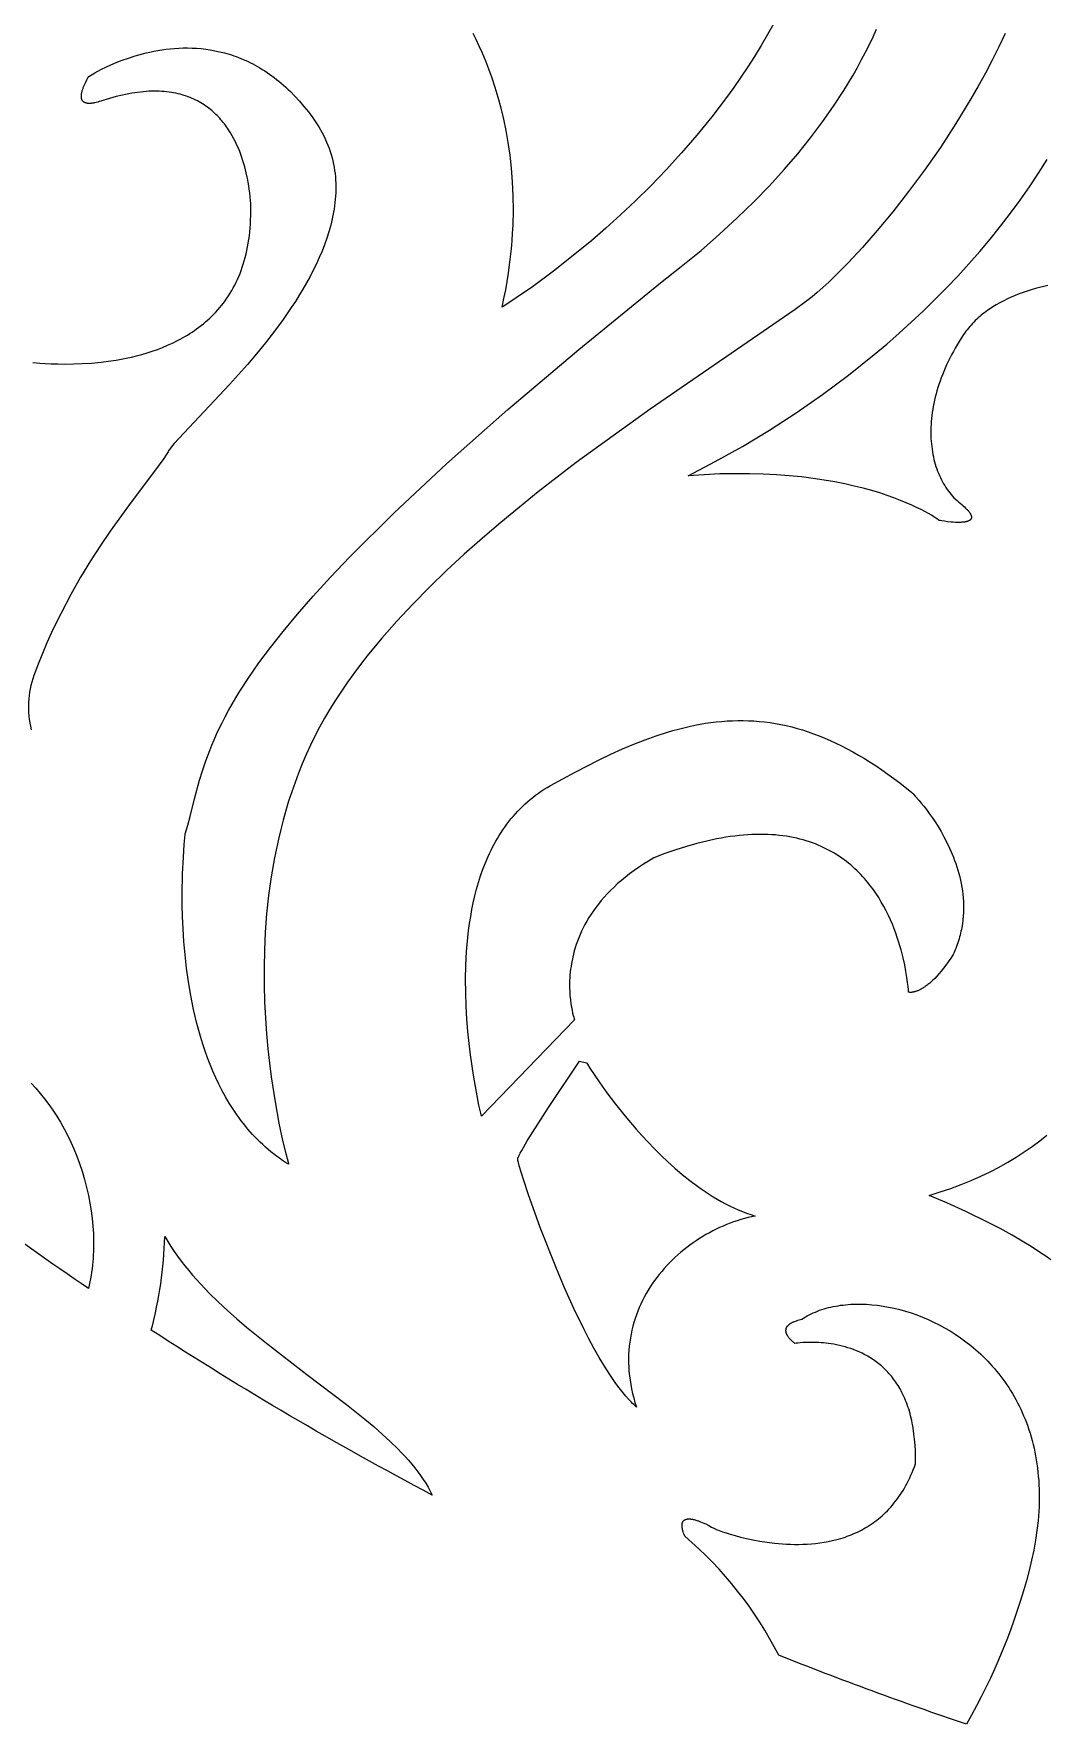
# Model space of a CAD drawing. Extents: x -3008 to 184, y 2842 to 4842.
# Drawn here: x -2462.8 to -2251.9, y 3125.2 to 3477.4 of the extents above; entities that cross this region are included whole.
import ezdxf

# ---------------------------------------------------------------- set-up
doc = ezdxf.new("R2010")
doc.units = 0
doc.layers.add('LAYER_1', color=7, linetype='CONTINUOUS')

msp = doc.modelspace()

# ---------------------------------------------------------------- linework, layer by layer
at = {"layer": 'LAYER_1'}
for points in [[(-2260.46, 3477.43), (-2261.78, 3474.65), (-2263.16, 3471.89), (-2264.6, 3469.17), (-2266.07, 3466.49), (-2267.6, 3463.84), (-2270.74, 3458.68), (-2273.98, 3453.72), (-2277.28, 3448.98), (-2280.6, 3444.49), (-2283.89, 3440.29), (-2287.11, 3436.4), (-2290.22, 3432.85), (-2293.18, 3429.67), (-2295.94, 3426.88), (-2297.23, 3425.64), (-2298.46, 3424.51), (-2299.62, 3423.49), (-2300.7, 3422.59), (-2302.33, 3421.32), (-2304.23, 3419.92), (-2334.46, 3399.19), (-2349.87, 3388.02), (-2357.75, 3381.94), (-2365.55, 3375.57), (-2369.38, 3372.29), (-2373.15, 3368.94), (-2376.83, 3365.54), (-2380.41, 3362.08), (-2383.86, 3358.57), (-2387.18, 3355.02), (-2390.35, 3351.42), (-2393.35, 3347.78), (-2394.77, 3345.95), (-2396.15, 3344.11), (-2397.48, 3342.26), (-2398.76, 3340.41), (-2399.98, 3338.55), (-2401.14, 3336.68), (-2402.24, 3334.8), (-2403.28, 3332.92), (-2404.26, 3331.03), (-2405.19, 3329.13), (-2406.07, 3327.21), (-2406.9, 3325.28), (-2407.68, 3323.34), (-2408.41, 3321.39), (-2409.1, 3319.43), (-2409.74, 3317.47), (-2410.33, 3315.51), (-2410.89, 3313.54), (-2411.4, 3311.57), (-2411.87, 3309.6), (-2412.3, 3307.63), (-2412.69, 3305.66), (-2413.37, 3301.74), (-2413.91, 3297.84), (-2414.32, 3293.99), (-2414.6, 3290.18), (-2414.78, 3286.44), (-2414.86, 3282.77), (-2414.84, 3279.18), (-2414.75, 3275.69), (-2414.58, 3272.3), (-2414.35, 3269.04), (-2414.06, 3265.9), (-2413.73, 3262.9), (-2413.37, 3260.05), (-2412.57, 3254.85), (-2411.76, 3250.4), (-2410.99, 3246.78), (-2410.34, 3244.08), (-2409.78, 3241.96), (-2409.74, 3241.82), (-2410.39, 3242.23), (-2411.02, 3242.65), (-2411.65, 3243.08), (-2412.26, 3243.53), (-2412.86, 3243.99), (-2413.45, 3244.45), (-2414.03, 3244.93), (-2414.59, 3245.43), (-2415.14, 3245.93), (-2415.68, 3246.44), (-2416.21, 3246.96), (-2416.73, 3247.49), (-2417.24, 3248.04), (-2417.74, 3248.59), (-2418.22, 3249.15), (-2418.69, 3249.72), (-2419.16, 3250.3), (-2419.61, 3250.88), (-2420.05, 3251.48), (-2420.49, 3252.08), (-2421.32, 3253.31), (-2422.11, 3254.56), (-2422.87, 3255.85), (-2423.58, 3257.16), (-2424.26, 3258.49), (-2424.9, 3259.84), (-2425.51, 3261.21), (-2426.08, 3262.6), (-2426.62, 3264), (-2427.13, 3265.42), (-2427.6, 3266.84), (-2428.04, 3268.28), (-2428.46, 3269.72), (-2428.84, 3271.17), (-2429.2, 3272.62), (-2429.53, 3274.08), (-2430.11, 3276.98), (-2430.59, 3279.86), (-2430.99, 3282.71), (-2431.3, 3285.5), (-2431.54, 3288.23), (-2431.71, 3290.88), (-2431.83, 3293.43), (-2431.89, 3295.87), (-2431.9, 3298.18), (-2431.83, 3302.34), (-2431.67, 3305.8), (-2431.48, 3308.43), (-2431.28, 3310.53), (-2431.26, 3310.68), (-2430.74, 3312.5), (-2430.27, 3314.31), (-2429.33, 3318), (-2428.29, 3321.83), (-2427.68, 3323.83), (-2426.99, 3325.89), (-2426.19, 3328.04), (-2425.74, 3329.15), (-2425.26, 3330.28), (-2424.74, 3331.44), (-2424.19, 3332.62), (-2423.59, 3333.84), (-2422.95, 3335.08), (-2422.26, 3336.36), (-2421.52, 3337.67), (-2420.73, 3339.01), (-2419.89, 3340.39), (-2418.03, 3343.25), (-2415.92, 3346.28), (-2413.55, 3349.48), (-2410.89, 3352.86), (-2407.92, 3356.43), (-2404.63, 3360.2), (-2400.99, 3364.19), (-2396.98, 3368.41), (-2387.78, 3377.57), (-2376.87, 3387.76), (-2364.09, 3399.08), (-2349.27, 3411.62), (-2332.26, 3425.46), (-2327.94, 3428.86), (-2323.84, 3432.25), (-2319.96, 3435.63), (-2316.29, 3439), (-2312.84, 3442.37), (-2309.59, 3445.73), (-2306.54, 3449.07), (-2303.69, 3452.4), (-2301.02, 3455.71), (-2298.54, 3459.01), (-2296.24, 3462.28), (-2294.12, 3465.54), (-2292.17, 3468.78), (-2291.25, 3470.38), (-2290.38, 3471.99), (-2289.54, 3473.58), (-2288.75, 3475.17), (-2287.99, 3476.76), (-2287.27, 3478.33)], [(-2308.7, 3479.52), (-2309.98, 3477.2), (-2311.31, 3474.92), (-2312.68, 3472.68), (-2314.09, 3470.48), (-2315.53, 3468.32), (-2317, 3466.2), (-2318.5, 3464.12), (-2321.56, 3460.09), (-2324.7, 3456.23), (-2327.89, 3452.55), (-2331.1, 3449.04), (-2334.3, 3445.72), (-2337.48, 3442.59), (-2340.61, 3439.65), (-2343.66, 3436.9), (-2346.61, 3434.34), (-2349.43, 3431.99), (-2354.6, 3427.92), (-2358.97, 3424.69), (-2362.33, 3422.35), (-2364.5, 3420.92), (-2365.26, 3420.44), (-2364.88, 3422.24), (-2364.53, 3424.03), (-2364.22, 3425.79), (-2363.95, 3427.52), (-2363.71, 3429.24), (-2363.5, 3430.93), (-2363.33, 3432.6), (-2363.19, 3434.24), (-2363.08, 3435.86), (-2363, 3437.46), (-2362.93, 3440.58), (-2362.96, 3443.61), (-2363.09, 3446.53), (-2363.31, 3449.36), (-2363.61, 3452.08), (-2363.99, 3454.7), (-2364.43, 3457.21), (-2364.93, 3459.62), (-2365.48, 3461.91), (-2366.07, 3464.1), (-2366.7, 3466.17), (-2367.35, 3468.13), (-2368.01, 3469.98), (-2368.69, 3471.71), (-2369.37, 3473.32), (-2370.04, 3474.81), (-2370.69, 3476.18), (-2371.32, 3477.42)], [(-2251.56, 3424.95), (-2252.43, 3424.75), (-2253.3, 3424.53), (-2254.17, 3424.29), (-2255.03, 3424.04), (-2255.89, 3423.77), (-2256.73, 3423.48), (-2257.57, 3423.17), (-2258.4, 3422.85), (-2259.21, 3422.51), (-2260.01, 3422.14), (-2260.79, 3421.76), (-2261.56, 3421.35), (-2262.32, 3420.93), (-2263.05, 3420.48), (-2263.77, 3420.01), (-2264.12, 3419.77), (-2264.46, 3419.52), (-2264.8, 3419.26), (-2265.14, 3419), (-2265.46, 3418.74), (-2265.79, 3418.46), (-2266.1, 3418.19), (-2266.41, 3417.9), (-2266.71, 3417.61), (-2267.01, 3417.31), (-2267.3, 3417.01), (-2267.59, 3416.7), (-2267.86, 3416.38), (-2268.13, 3416.06), (-2268.39, 3415.73), (-2268.65, 3415.39), (-2268.89, 3415.05), (-2269.13, 3414.7), (-2270.04, 3413.29), (-2270.88, 3411.89), (-2271.27, 3411.19), (-2271.64, 3410.49), (-2272, 3409.79), (-2272.34, 3409.1), (-2272.67, 3408.41), (-2272.98, 3407.72), (-2273.27, 3407.04), (-2273.54, 3406.35), (-2273.8, 3405.68), (-2274.05, 3405), (-2274.28, 3404.33), (-2274.49, 3403.66), (-2274.69, 3403), (-2274.87, 3402.34), (-2275.04, 3401.68), (-2275.2, 3401.03), (-2275.33, 3400.38), (-2275.46, 3399.74), (-2275.57, 3399.1), (-2275.67, 3398.47), (-2275.75, 3397.85), (-2275.82, 3397.22), (-2275.87, 3396.61), (-2275.91, 3396), (-2275.94, 3395.4), (-2275.96, 3394.8), (-2275.96, 3394.21), (-2275.95, 3393.63), (-2275.93, 3393.05), (-2275.89, 3392.48), (-2275.84, 3391.92), (-2275.78, 3391.36), (-2275.71, 3390.82), (-2275.63, 3390.28), (-2275.53, 3389.75), (-2275.42, 3389.22), (-2275.31, 3388.71), (-2275.18, 3388.2), (-2275.04, 3387.7), (-2274.89, 3387.21), (-2274.72, 3386.73), (-2274.55, 3386.26), (-2274.37, 3385.8), (-2274.18, 3385.34), (-2273.98, 3384.9), (-2273.76, 3384.47), (-2273.54, 3384.05), (-2273.31, 3383.63), (-2273.07, 3383.23), (-2272.82, 3382.84), (-2272.56, 3382.46), (-2272.29, 3382.09), (-2272.02, 3381.73), (-2271.73, 3381.38), (-2271.44, 3381.05), (-2271.14, 3380.72), (-2270.83, 3380.41), (-2270.51, 3380.11), (-2270.18, 3379.83), (-2269.85, 3379.55), (-2269.53, 3379.29), (-2269.23, 3379.03), (-2268.96, 3378.79), (-2268.72, 3378.56), (-2268.5, 3378.34), (-2268.4, 3378.24), (-2268.3, 3378.14), (-2268.21, 3378.03), (-2268.13, 3377.94), (-2268.05, 3377.84), (-2267.98, 3377.75), (-2267.91, 3377.66), (-2267.85, 3377.57), (-2267.79, 3377.48), (-2267.74, 3377.4), (-2267.72, 3377.36), (-2267.69, 3377.32), (-2267.67, 3377.28), (-2267.65, 3377.24), (-2267.63, 3377.2), (-2267.62, 3377.16), (-2267.6, 3377.12), (-2267.58, 3377.09), (-2267.57, 3377.05), (-2267.56, 3377.02), (-2267.55, 3376.98), (-2267.54, 3376.95), (-2267.53, 3376.91), (-2267.52, 3376.88), (-2267.51, 3376.84), (-2267.51, 3376.81), (-2267.5, 3376.78), (-2267.5, 3376.75), (-2267.49, 3376.72), (-2267.49, 3376.69), (-2267.49, 3376.66), (-2267.49, 3376.63), (-2267.49, 3376.6), (-2267.5, 3376.57), (-2267.5, 3376.54), (-2267.51, 3376.51), (-2267.51, 3376.49), (-2267.52, 3376.46), (-2267.53, 3376.43), (-2267.53, 3376.41), (-2267.54, 3376.38), (-2267.55, 3376.36), (-2267.57, 3376.33), (-2267.58, 3376.31), (-2267.59, 3376.29), (-2267.61, 3376.26), (-2267.62, 3376.24), (-2267.64, 3376.22), (-2267.65, 3376.2), (-2267.67, 3376.17), (-2267.69, 3376.15), (-2267.71, 3376.13), (-2267.73, 3376.11), (-2267.75, 3376.09), (-2267.77, 3376.08), (-2267.79, 3376.06), (-2267.82, 3376.04), (-2267.84, 3376.02), (-2267.87, 3376), (-2267.89, 3375.99), (-2267.92, 3375.97), (-2267.95, 3375.95), (-2267.97, 3375.94), (-2268, 3375.92), (-2268.03, 3375.91), (-2268.06, 3375.89), (-2268.09, 3375.88), (-2268.12, 3375.86), (-2268.19, 3375.84), (-2268.25, 3375.81), (-2268.32, 3375.79), (-2268.39, 3375.77), (-2268.47, 3375.75), (-2268.54, 3375.73), (-2268.62, 3375.71), (-2268.7, 3375.69), (-2268.79, 3375.67), (-2268.95, 3375.65), (-2269.13, 3375.62), (-2269.31, 3375.6), (-2269.5, 3375.59), (-2269.69, 3375.58), (-2269.89, 3375.57), (-2270.09, 3375.57), (-2270.49, 3375.57), (-2270.9, 3375.58), (-2271.31, 3375.61), (-2271.71, 3375.64), (-2272.47, 3375.72), (-2273.14, 3375.8), (-2273.68, 3375.88), (-2274.03, 3375.94), (-2274.12, 3375.96), (-2274.15, 3375.96), (-2274.15, 3375.96), (-2274.15, 3375.96), (-2274.16, 3375.96), (-2274.2, 3376), (-2274.34, 3376.1), (-2274.58, 3376.26), (-2274.9, 3376.48), (-2275.33, 3376.75), (-2275.85, 3377.07), (-2276.47, 3377.43), (-2277.19, 3377.82), (-2278.01, 3378.25), (-2278.93, 3378.7), (-2279.95, 3379.18), (-2281.08, 3379.67), (-2282.31, 3380.17), (-2283.64, 3380.68), (-2285.08, 3381.19), (-2286.62, 3381.7), (-2288.27, 3382.2), (-2290.03, 3382.69), (-2291.9, 3383.15), (-2293.88, 3383.6), (-2295.96, 3384.01), (-2298.17, 3384.4), (-2300.48, 3384.74), (-2302.91, 3385.04), (-2305.45, 3385.29), (-2308.1, 3385.49), (-2310.88, 3385.63), (-2313.77, 3385.71), (-2316.78, 3385.72), (-2319.91, 3385.66), (-2323.15, 3385.51), (-2326.52, 3385.29), (-2320.87, 3388.23), (-2315.22, 3391.4), (-2309.59, 3394.8), (-2304.02, 3398.41), (-2298.5, 3402.24), (-2293.08, 3406.28), (-2287.77, 3410.53), (-2285.16, 3412.72), (-2282.58, 3414.97), (-2280.05, 3417.26), (-2277.55, 3419.61), (-2275.1, 3421.99), (-2272.69, 3424.43), (-2270.33, 3426.91), (-2268.03, 3429.44), (-2265.77, 3432.01), (-2263.57, 3434.62), (-2261.44, 3437.28), (-2259.36, 3439.98), (-2257.34, 3442.72), (-2255.4, 3445.5), (-2253.52, 3448.32), (-2251.71, 3451.18)], [(-2250.98, 3221.9), (-2252.01, 3222.66), (-2253.09, 3223.41), (-2254.21, 3224.16), (-2255.38, 3224.9), (-2256.58, 3225.63), (-2259.04, 3227.05), (-2261.54, 3228.42), (-2264.02, 3229.71), (-2268.7, 3231.99), (-2272.62, 3233.78), (-2276.31, 3235.36), (-2274.02, 3236.06), (-2271.81, 3236.81), (-2269.66, 3237.61), (-2267.59, 3238.45), (-2265.58, 3239.35), (-2263.63, 3240.28), (-2261.75, 3241.26), (-2259.94, 3242.28), (-2258.19, 3243.34), (-2256.49, 3244.43), (-2254.86, 3245.55), (-2253.29, 3246.71), (-2251.78, 3247.89)]]:
    msp.add_lwpolyline(points, dxfattribs=at)
for points in [[(-2463.02, 3408.9), (-2461.54, 3408.76), (-2460.48, 3408.69), (-2459.24, 3408.62), (-2457.83, 3408.58), (-2456.27, 3408.56), (-2454.57, 3408.58), (-2452.75, 3408.65), (-2450.83, 3408.77), (-2448.82, 3408.96), (-2446.75, 3409.23), (-2445.7, 3409.39), (-2444.63, 3409.58), (-2443.56, 3409.79), (-2442.48, 3410.03), (-2441.4, 3410.29), (-2440.32, 3410.58), (-2439.23, 3410.89), (-2438.15, 3411.24), (-2437.07, 3411.62), (-2436, 3412.03), (-2434.94, 3412.47), (-2433.9, 3412.95), (-2432.86, 3413.46), (-2432.35, 3413.73), (-2431.84, 3414.01), (-2431.34, 3414.29), (-2430.84, 3414.59), (-2430.34, 3414.9), (-2429.86, 3415.22), (-2429.37, 3415.55), (-2428.9, 3415.88), (-2428.42, 3416.23), (-2427.96, 3416.59), (-2427.5, 3416.96), (-2427.05, 3417.34), (-2426.61, 3417.73), (-2426.17, 3418.13), (-2425.74, 3418.55), (-2425.32, 3418.97), (-2424.9, 3419.41), (-2424.5, 3419.86), (-2424.1, 3420.32), (-2423.72, 3420.79), (-2423.34, 3421.27), (-2422.97, 3421.77), (-2422.61, 3422.28), (-2422.26, 3422.8), (-2421.93, 3423.33), (-2421.6, 3423.88), (-2421.28, 3424.44), (-2420.98, 3425.01), (-2420.68, 3425.6), (-2420.4, 3426.2), (-2420.13, 3426.81), (-2419.87, 3427.44), (-2419.63, 3428.08), (-2419.4, 3428.73), (-2419.18, 3429.4), (-2418.97, 3430.09), (-2418.78, 3430.78), (-2418.6, 3431.5), (-2418.43, 3432.22), (-2418.28, 3432.97), (-2418.15, 3433.72), (-2418.03, 3434.5), (-2417.92, 3435.29), (-2417.83, 3436.09), (-2417.76, 3436.91), (-2417.7, 3437.74), (-2417.66, 3438.59), (-2417.63, 3439.46), (-2417.62, 3440.34), (-2417.63, 3441.24), (-2417.64, 3441.6), (-2417.65, 3442.03), (-2417.69, 3442.61), (-2417.75, 3443.32), (-2417.83, 3444.16), (-2417.95, 3445.1), (-2418.11, 3446.13), (-2418.32, 3447.24), (-2418.57, 3448.42), (-2418.72, 3449.03), (-2418.88, 3449.66), (-2419.06, 3450.29), (-2419.26, 3450.93), (-2419.47, 3451.57), (-2419.7, 3452.22), (-2419.94, 3452.88), (-2420.21, 3453.53), (-2420.5, 3454.19), (-2420.81, 3454.84), (-2421.13, 3455.49), (-2421.48, 3456.13), (-2421.86, 3456.76), (-2422.25, 3457.39), (-2422.46, 3457.7), (-2422.67, 3458), (-2422.89, 3458.31), (-2423.12, 3458.61), (-2423.35, 3458.9), (-2423.59, 3459.2), (-2423.83, 3459.48), (-2424.09, 3459.77), (-2424.34, 3460.05), (-2424.61, 3460.32), (-2424.88, 3460.59), (-2425.16, 3460.86), (-2425.45, 3461.12), (-2425.74, 3461.37), (-2426.04, 3461.62), (-2426.35, 3461.87), (-2426.66, 3462.1), (-2426.98, 3462.33), (-2427.31, 3462.56), (-2427.65, 3462.77), (-2428, 3462.98), (-2428.35, 3463.19), (-2428.71, 3463.38), (-2429.08, 3463.57), (-2429.46, 3463.75), (-2429.85, 3463.92), (-2430.24, 3464.09), (-2430.64, 3464.24), (-2431.05, 3464.39), (-2431.47, 3464.53), (-2431.9, 3464.66), (-2432.34, 3464.78), (-2432.78, 3464.89), (-2433.24, 3464.99), (-2433.7, 3465.08), (-2434.17, 3465.16), (-2434.66, 3465.23), (-2435.15, 3465.29), (-2435.65, 3465.34), (-2436.16, 3465.37), (-2436.68, 3465.4), (-2437.21, 3465.42), (-2437.74, 3465.42), (-2438.29, 3465.41), (-2438.85, 3465.39), (-2439.42, 3465.36), (-2440, 3465.31), (-2440.59, 3465.25), (-2441.19, 3465.18), (-2441.8, 3465.1), (-2442.42, 3465), (-2443.05, 3464.89), (-2443.69, 3464.76), (-2444.34, 3464.62), (-2445.67, 3464.3), (-2447.05, 3463.92), (-2448.48, 3463.48), (-2448.84, 3463.35), (-2449.18, 3463.24), (-2449.5, 3463.15), (-2449.81, 3463.07), (-2450.1, 3463), (-2450.24, 3462.97), (-2450.37, 3462.94), (-2450.5, 3462.92), (-2450.62, 3462.9), (-2450.75, 3462.89), (-2450.86, 3462.87), (-2450.98, 3462.86), (-2451.09, 3462.86), (-2451.19, 3462.85), (-2451.3, 3462.85), (-2451.4, 3462.86), (-2451.49, 3462.86), (-2451.58, 3462.87), (-2451.67, 3462.88), (-2451.71, 3462.89), (-2451.75, 3462.89), (-2451.8, 3462.9), (-2451.84, 3462.91), (-2451.88, 3462.92), (-2451.91, 3462.93), (-2451.95, 3462.94), (-2451.99, 3462.95), (-2452.02, 3462.96), (-2452.06, 3462.97), (-2452.09, 3462.98), (-2452.13, 3463), (-2452.16, 3463.01), (-2452.19, 3463.03), (-2452.22, 3463.04), (-2452.25, 3463.06), (-2452.28, 3463.07), (-2452.31, 3463.09), (-2452.34, 3463.11), (-2452.37, 3463.12), (-2452.39, 3463.14), (-2452.42, 3463.16), (-2452.44, 3463.18), (-2452.47, 3463.2), (-2452.49, 3463.22), (-2452.51, 3463.24), (-2452.54, 3463.26), (-2452.56, 3463.28), (-2452.58, 3463.31), (-2452.6, 3463.33), (-2452.62, 3463.35), (-2452.64, 3463.37), (-2452.66, 3463.4), (-2452.67, 3463.42), (-2452.69, 3463.45), (-2452.71, 3463.47), (-2452.72, 3463.5), (-2452.74, 3463.53), (-2452.75, 3463.55), (-2452.76, 3463.58), (-2452.78, 3463.61), (-2452.79, 3463.63), (-2452.8, 3463.66), (-2452.81, 3463.69), (-2452.82, 3463.72), (-2452.83, 3463.75), (-2452.84, 3463.78), (-2452.85, 3463.81), (-2452.86, 3463.84), (-2452.87, 3463.87), (-2452.87, 3463.9), (-2452.88, 3463.93), (-2452.89, 3463.96), (-2452.89, 3464), (-2452.9, 3464.06), (-2452.91, 3464.13), (-2452.91, 3464.2), (-2452.92, 3464.26), (-2452.92, 3464.33), (-2452.92, 3464.4), (-2452.92, 3464.47), (-2452.91, 3464.55), (-2452.91, 3464.62), (-2452.9, 3464.69), (-2452.89, 3464.77), (-2452.88, 3464.84), (-2452.87, 3464.92), (-2452.84, 3465.07), (-2452.81, 3465.22), (-2452.77, 3465.38), (-2452.73, 3465.53), (-2452.68, 3465.69), (-2452.63, 3465.85), (-2452.57, 3466), (-2452.52, 3466.16), (-2452.4, 3466.46), (-2452.27, 3466.76), (-2452.14, 3467.05), (-2452.01, 3467.32), (-2451.76, 3467.79), (-2451.55, 3468.17), (-2451.36, 3468.48), (-2451.34, 3468.5), (-2451.03, 3468.7), (-2450.66, 3468.92), (-2450.14, 3469.22), (-2449.48, 3469.58), (-2448.7, 3469.98), (-2447.8, 3470.42), (-2446.78, 3470.89), (-2445.66, 3471.37), (-2444.43, 3471.85), (-2443.11, 3472.33), (-2441.7, 3472.78), (-2440.96, 3472.99), (-2440.2, 3473.2), (-2439.43, 3473.39), (-2438.64, 3473.58), (-2437.82, 3473.74), (-2437, 3473.9), (-2436.15, 3474.03), (-2435.29, 3474.15), (-2434.42, 3474.25), (-2433.53, 3474.33), (-2432.64, 3474.39), (-2431.73, 3474.42), (-2430.8, 3474.43), (-2429.87, 3474.41), (-2428.93, 3474.36), (-2427.98, 3474.28), (-2427.02, 3474.18), (-2426.06, 3474.04), (-2425.09, 3473.86), (-2424.11, 3473.65), (-2423.13, 3473.41), (-2422.64, 3473.27), (-2422.15, 3473.12), (-2421.66, 3472.97), (-2421.16, 3472.8), (-2420.67, 3472.62), (-2420.17, 3472.44), (-2419.68, 3472.24), (-2419.18, 3472.03), (-2418.69, 3471.81), (-2418.19, 3471.58), (-2417.7, 3471.34), (-2417.2, 3471.09), (-2416.71, 3470.82), (-2416.21, 3470.55), (-2415.72, 3470.26), (-2415.22, 3469.96), (-2414.73, 3469.64), (-2414.24, 3469.32), (-2413.75, 3468.98), (-2413.26, 3468.63), (-2412.77, 3468.26), (-2412.28, 3467.89), (-2411.79, 3467.49), (-2411.31, 3467.09), (-2410.82, 3466.67), (-2410.34, 3466.24), (-2409.86, 3465.79), (-2409.38, 3465.33), (-2408.43, 3464.37), (-2407.49, 3463.34), (-2406.55, 3462.25), (-2405.63, 3461.11), (-2404.72, 3459.89), (-2404.27, 3459.27), (-2403.86, 3458.64), (-2403.46, 3458.01), (-2403.09, 3457.38), (-2402.74, 3456.74), (-2402.41, 3456.1), (-2402.1, 3455.46), (-2401.82, 3454.82), (-2401.55, 3454.17), (-2401.31, 3453.52), (-2401.09, 3452.87), (-2400.88, 3452.22), (-2400.7, 3451.56), (-2400.54, 3450.9), (-2400.4, 3450.24), (-2400.27, 3449.58), (-2400.17, 3448.91), (-2400.08, 3448.25), (-2400.01, 3447.58), (-2399.96, 3446.91), (-2399.93, 3446.25), (-2399.92, 3445.58), (-2399.92, 3444.9), (-2399.94, 3444.23), (-2399.97, 3443.56), (-2400.02, 3442.88), (-2400.09, 3442.21), (-2400.17, 3441.54), (-2400.27, 3440.86), (-2400.38, 3440.18), (-2400.51, 3439.51), (-2400.65, 3438.83), (-2400.8, 3438.16), (-2400.97, 3437.48), (-2401.15, 3436.81), (-2401.35, 3436.13), (-2401.78, 3434.78), (-2402.25, 3433.44), (-2402.78, 3432.1), (-2403.35, 3430.76), (-2403.95, 3429.43), (-2404.6, 3428.11), (-2405.29, 3426.79), (-2406.01, 3425.48), (-2406.76, 3424.18), (-2407.54, 3422.89), (-2408.34, 3421.61), (-2409.18, 3420.34), (-2410.9, 3417.84), (-2412.7, 3415.4), (-2414.55, 3413.02), (-2416.42, 3410.71), (-2418.31, 3408.48), (-2422.05, 3404.28), (-2432.64, 3393.05), (-2433.59, 3391.98), (-2433.98, 3391.5), (-2434.33, 3391.07), (-2434.48, 3390.86), (-2434.61, 3390.67), (-2434.74, 3390.48), (-2434.85, 3390.31), (-2435.28, 3389.62), (-2435.77, 3388.88), (-2436.9, 3387.28), (-2443.13, 3379.02), (-2446.95, 3373.72), (-2448.96, 3370.76), (-2451.01, 3367.58), (-2453.07, 3364.18), (-2455.12, 3360.55), (-2457.15, 3356.69), (-2458.14, 3354.68), (-2459.12, 3352.6), (-2460.08, 3350.46), (-2461.02, 3348.26), (-2461.93, 3346), (-2462.82, 3343.68, 0.147185), (-2463.36, 3332.38)], [(-2463.34, 3258.74), (-2462.39, 3257.69), (-2461.48, 3256.61), (-2460.58, 3255.48), (-2459.71, 3254.32), (-2458.87, 3253.11), (-2458.06, 3251.87), (-2457.27, 3250.58), (-2456.52, 3249.25), (-2455.81, 3247.88), (-2455.12, 3246.47), (-2454.48, 3245.02), (-2453.87, 3243.51), (-2453.31, 3241.97), (-2452.78, 3240.38), (-2452.28, 3238.68), (-2451.83, 3237), (-2451.45, 3235.35), (-2451.13, 3233.72), (-2450.86, 3232.11), (-2450.66, 3230.52), (-2450.5, 3228.96), (-2450.41, 3227.42), (-2450.36, 3225.91), (-2450.37, 3224.41), (-2450.39, 3223.68), (-2450.43, 3222.95), (-2450.48, 3222.22), (-2450.54, 3221.5), (-2450.61, 3220.79), (-2450.69, 3220.08), (-2450.79, 3219.38), (-2450.9, 3218.68), (-2451.02, 3217.99), (-2451.15, 3217.31), (-2451.29, 3216.63), (-2451.45, 3215.96, -0.009515), (-2474.89, 3232.54, 0.043873)]]:
    msp.add_lwpolyline(points, format="xyb", dxfattribs=at)
for points in [[(-2355.22, 3320.72), (-2350.06, 3323.55), (-2345.07, 3326.1), (-2342.62, 3327.27), (-2340.21, 3328.36), (-2337.83, 3329.36), (-2335.48, 3330.28), (-2333.15, 3331.12), (-2330.84, 3331.86), (-2329.69, 3332.2), (-2328.55, 3332.51), (-2327.41, 3332.8), (-2326.28, 3333.07), (-2325.15, 3333.31), (-2324.02, 3333.52), (-2322.89, 3333.71), (-2321.77, 3333.88), (-2320.65, 3334.01), (-2319.52, 3334.12), (-2318.41, 3334.21), (-2317.29, 3334.26), (-2316.17, 3334.29), (-2315.05, 3334.29), (-2313.93, 3334.26), (-2312.82, 3334.2), (-2311.7, 3334.12), (-2310.58, 3334), (-2309.45, 3333.85), (-2308.33, 3333.68), (-2307.2, 3333.47), (-2306.07, 3333.23), (-2304.94, 3332.96), (-2303.81, 3332.65), (-2302.67, 3332.32), (-2301.53, 3331.95), (-2300.38, 3331.55), (-2299.23, 3331.11), (-2298.07, 3330.64), (-2296.91, 3330.14), (-2295.74, 3329.6), (-2294.57, 3329.03), (-2293.39, 3328.42), (-2292.2, 3327.78), (-2291.01, 3327.1), (-2289.81, 3326.38), (-2288.6, 3325.63), (-2287.38, 3324.84), (-2286.16, 3324.01), (-2284.92, 3323.14), (-2282.43, 3321.29), (-2279.89, 3319.29), (-2279.71, 3319.1), (-2279.2, 3318.55), (-2278.42, 3317.65), (-2277.95, 3317.08), (-2277.44, 3316.44), (-2276.89, 3315.72), (-2276.31, 3314.94), (-2275.71, 3314.08), (-2275.09, 3313.16), (-2274.47, 3312.18), (-2273.84, 3311.14), (-2273.23, 3310.04), (-2272.63, 3308.89), (-2272.06, 3307.68), (-2271.78, 3307.07), (-2271.51, 3306.44), (-2271.25, 3305.79), (-2271, 3305.14), (-2270.77, 3304.48), (-2270.54, 3303.81), (-2270.33, 3303.12), (-2270.13, 3302.43), (-2269.95, 3301.73), (-2269.79, 3301.02), (-2269.64, 3300.3), (-2269.51, 3299.58), (-2269.39, 3298.84), (-2269.3, 3298.1), (-2269.23, 3297.36), (-2269.18, 3296.6), (-2269.15, 3295.84), (-2269.15, 3295.08), (-2269.17, 3294.31), (-2269.22, 3293.53), (-2269.29, 3292.75), (-2269.39, 3291.96), (-2269.52, 3291.17), (-2269.59, 3290.78), (-2269.68, 3290.38), (-2269.77, 3289.98), (-2269.86, 3289.59), (-2269.97, 3289.19), (-2270.08, 3288.79), (-2270.2, 3288.39), (-2270.33, 3287.99), (-2270.47, 3287.59), (-2270.62, 3287.18), (-2270.77, 3286.78), (-2270.93, 3286.38), (-2271.11, 3285.98), (-2271.29, 3285.57), (-2271.82, 3284.76), (-2272.34, 3284.01), (-2272.84, 3283.31), (-2273.33, 3282.66), (-2273.81, 3282.06), (-2274.28, 3281.51), (-2274.73, 3281.01), (-2275.16, 3280.56), (-2275.59, 3280.14), (-2275.99, 3279.77), (-2276.19, 3279.6), (-2276.38, 3279.43), (-2276.57, 3279.28), (-2276.76, 3279.13), (-2276.94, 3279), (-2277.12, 3278.87), (-2277.29, 3278.75), (-2277.46, 3278.64), (-2277.63, 3278.53), (-2277.79, 3278.44), (-2277.95, 3278.35), (-2278.1, 3278.26), (-2278.25, 3278.19), (-2278.4, 3278.12), (-2278.54, 3278.05), (-2278.67, 3277.99), (-2278.8, 3277.94), (-2278.93, 3277.89), (-2279.06, 3277.85), (-2279.17, 3277.81), (-2279.29, 3277.78), (-2279.4, 3277.75), (-2279.5, 3277.73), (-2279.6, 3277.71), (-2279.7, 3277.69), (-2279.79, 3277.67), (-2279.88, 3277.66), (-2279.96, 3277.65), (-2280.04, 3277.65), (-2280.11, 3277.64), (-2280.18, 3277.64), (-2280.24, 3277.64), (-2280.3, 3277.64), (-2280.35, 3277.64), (-2280.4, 3277.65), (-2280.45, 3277.65), (-2280.48, 3277.66), (-2280.52, 3277.66), (-2280.55, 3277.67), (-2280.57, 3277.67), (-2280.59, 3277.67), (-2280.6, 3277.68), (-2280.61, 3277.68), (-2280.61, 3277.68), (-2280.62, 3277.82), (-2280.65, 3278.22), (-2280.71, 3278.85), (-2280.8, 3279.71), (-2280.95, 3280.76), (-2281.15, 3281.98), (-2281.41, 3283.36), (-2281.74, 3284.88), (-2282.16, 3286.5), (-2282.4, 3287.35), (-2282.67, 3288.22), (-2282.95, 3289.1), (-2283.27, 3290), (-2283.61, 3290.91), (-2283.98, 3291.83), (-2284.38, 3292.76), (-2284.8, 3293.69), (-2285.26, 3294.62), (-2285.75, 3295.55), (-2286.28, 3296.47), (-2286.83, 3297.39), (-2287.43, 3298.3), (-2288.05, 3299.2), (-2288.38, 3299.65), (-2288.72, 3300.09), (-2289.07, 3300.52), (-2289.42, 3300.95), (-2289.79, 3301.38), (-2290.17, 3301.8), (-2290.56, 3302.21), (-2290.95, 3302.62), (-2291.36, 3303.02), (-2291.78, 3303.42), (-2292.21, 3303.81), (-2292.65, 3304.19), (-2293.1, 3304.56), (-2293.56, 3304.93), (-2294.03, 3305.28), (-2294.52, 3305.63), (-2295.01, 3305.97), (-2295.52, 3306.3), (-2296.04, 3306.62), (-2296.57, 3306.93), (-2297.11, 3307.23), (-2297.67, 3307.52), (-2298.24, 3307.8), (-2298.82, 3308.07), (-2299.41, 3308.33), (-2300.01, 3308.57), (-2300.63, 3308.8), (-2301.26, 3309.02), (-2301.9, 3309.22), (-2302.56, 3309.42), (-2303.23, 3309.6), (-2303.91, 3309.76), (-2304.61, 3309.91), (-2305.32, 3310.05), (-2306.05, 3310.17), (-2306.79, 3310.27), (-2307.54, 3310.36), (-2308.31, 3310.44), (-2309.09, 3310.49), (-2309.88, 3310.54), (-2310.7, 3310.56), (-2311.52, 3310.57), (-2312.36, 3310.55), (-2313.22, 3310.53), (-2314.09, 3310.48), (-2314.97, 3310.41), (-2315.88, 3310.33), (-2316.79, 3310.22), (-2317.73, 3310.1), (-2318.67, 3309.96), (-2319.64, 3309.79), (-2320.62, 3309.61), (-2322.63, 3309.17), (-2324.71, 3308.65), (-2326.85, 3308.05), (-2329.06, 3307.35), (-2331.34, 3306.55), (-2333.7, 3305.66), (-2334.78, 3305.01), (-2335.83, 3304.36), (-2336.83, 3303.7), (-2337.78, 3303.03), (-2338.7, 3302.36), (-2339.57, 3301.68), (-2340.41, 3300.99), (-2341.2, 3300.3), (-2341.96, 3299.6), (-2342.68, 3298.9), (-2343.36, 3298.19), (-2344.01, 3297.49), (-2344.62, 3296.78), (-2345.2, 3296.06), (-2345.75, 3295.35), (-2346.26, 3294.64), (-2346.74, 3293.93), (-2347.2, 3293.22), (-2347.62, 3292.51), (-2348.01, 3291.8), (-2348.38, 3291.09), (-2348.72, 3290.39), (-2349.03, 3289.69), (-2349.32, 3289), (-2349.58, 3288.31), (-2349.82, 3287.63), (-2350.04, 3286.95), (-2350.24, 3286.28), (-2350.41, 3285.62), (-2350.57, 3284.97), (-2350.71, 3284.32), (-2350.82, 3283.69), (-2350.92, 3283.06), (-2351.01, 3282.45), (-2351.08, 3281.85), (-2351.13, 3281.25), (-2351.17, 3280.67), (-2351.2, 3280.11), (-2351.21, 3279.55), (-2351.22, 3279.02), (-2351.21, 3278.49), (-2351.19, 3277.98), (-2351.17, 3277.49), (-2351.14, 3277.02), (-2351.05, 3276.12), (-2350.95, 3275.29), (-2350.83, 3274.55), (-2350.7, 3273.89), (-2350.58, 3273.31), (-2350.46, 3272.83), (-2350.35, 3272.45), (-2350.27, 3272.17), (-2350.2, 3271.96), (-2350.2, 3271.94), (-2369.57, 3251.86), (-2369.71, 3252.46), (-2370.1, 3254.17), (-2370.64, 3256.86), (-2371.26, 3260.4), (-2371.87, 3264.65), (-2372.15, 3267), (-2372.4, 3269.48), (-2372.61, 3272.08), (-2372.77, 3274.77), (-2372.86, 3277.54), (-2372.88, 3280.37), (-2372.82, 3283.25), (-2372.67, 3286.16), (-2372.56, 3287.62), (-2372.42, 3289.08), (-2372.25, 3290.54), (-2372.05, 3292), (-2371.82, 3293.45), (-2371.56, 3294.9), (-2371.27, 3296.33), (-2370.94, 3297.76), (-2370.58, 3299.17), (-2370.18, 3300.57), (-2369.74, 3301.94), (-2369.26, 3303.3), (-2368.74, 3304.64), (-2368.18, 3305.96), (-2367.89, 3306.6), (-2367.58, 3307.25), (-2367.26, 3307.88), (-2366.93, 3308.51), (-2366.59, 3309.13), (-2366.24, 3309.74), (-2365.87, 3310.34), (-2365.5, 3310.94), (-2365.11, 3311.52), (-2364.71, 3312.1), (-2364.29, 3312.67), (-2363.87, 3313.23), (-2363.43, 3313.78), (-2362.98, 3314.32), (-2362.51, 3314.85), (-2362.03, 3315.38), (-2361.54, 3315.89), (-2361.04, 3316.38), (-2360.52, 3316.87), (-2359.99, 3317.35), (-2359.44, 3317.81), (-2358.88, 3318.27), (-2358.31, 3318.71), (-2357.72, 3319.14), (-2357.12, 3319.55), (-2356.5, 3319.96), (-2355.87, 3320.35)], [(-2347.69, 3262.98), (-2347.68, 3262.97), (-2347.68, 3262.97), (-2347.67, 3262.96), (-2347.64, 3262.9), (-2347.5, 3262.68), (-2346.97, 3261.84), (-2346.1, 3260.52), (-2344.92, 3258.79), (-2343.43, 3256.73), (-2341.67, 3254.39), (-2339.64, 3251.84), (-2337.37, 3249.17), (-2336.15, 3247.8), (-2334.88, 3246.42), (-2333.55, 3245.04), (-2332.17, 3243.67), (-2330.74, 3242.32), (-2329.27, 3241), (-2327.75, 3239.71), (-2326.2, 3238.46), (-2324.6, 3237.27), (-2323.79, 3236.69), (-2322.97, 3236.13), (-2322.14, 3235.59), (-2321.3, 3235.06), (-2320.46, 3234.56), (-2319.61, 3234.07), (-2318.75, 3233.61), (-2317.88, 3233.17), (-2317, 3232.75), (-2316.12, 3232.36), (-2315.23, 3231.99), (-2314.34, 3231.65), (-2313.44, 3231.34), (-2312.53, 3231.05), (-2313.29, 3230.89), (-2314.04, 3230.71), (-2314.8, 3230.51), (-2315.55, 3230.3), (-2316.29, 3230.06), (-2317.04, 3229.81), (-2317.78, 3229.54), (-2318.51, 3229.25), (-2319.24, 3228.95), (-2319.97, 3228.63), (-2320.68, 3228.29), (-2321.4, 3227.93), (-2322.1, 3227.56), (-2322.8, 3227.17), (-2323.49, 3226.77), (-2324.17, 3226.34), (-2324.84, 3225.91), (-2325.5, 3225.46), (-2326.16, 3224.99), (-2326.8, 3224.51), (-2327.43, 3224.01), (-2328.05, 3223.5), (-2328.66, 3222.97), (-2329.26, 3222.43), (-2329.84, 3221.87), (-2330.41, 3221.3), (-2330.96, 3220.72), (-2331.51, 3220.12), (-2332.03, 3219.51), (-2332.54, 3218.89), (-2333.04, 3218.25), (-2333.52, 3217.6), (-2333.98, 3216.94), (-2334.42, 3216.27), (-2334.85, 3215.58), (-2335.26, 3214.88), (-2335.65, 3214.17), (-2336.02, 3213.45), (-2336.37, 3212.71), (-2336.7, 3211.97), (-2337.01, 3211.21), (-2337.3, 3210.45), (-2337.57, 3209.67), (-2337.81, 3208.88), (-2338.04, 3208.08), (-2338.24, 3207.28), (-2338.41, 3206.46), (-2338.56, 3205.63), (-2338.69, 3204.79), (-2338.79, 3203.95), (-2338.86, 3203.09), (-2338.91, 3202.23), (-2338.94, 3201.36), (-2338.93, 3200.47), (-2338.9, 3199.58), (-2338.84, 3198.69), (-2338.75, 3197.78), (-2338.63, 3196.87), (-2338.48, 3195.95), (-2338.31, 3195.02), (-2338.1, 3194.08), (-2337.86, 3193.14), (-2337.59, 3192.19), (-2337.28, 3191.24), (-2337.56, 3191.49), (-2337.84, 3191.75), (-2338.12, 3192.02), (-2338.4, 3192.3), (-2338.95, 3192.89), (-2339.51, 3193.52), (-2340.07, 3194.18), (-2340.63, 3194.88), (-2341.19, 3195.62), (-2341.75, 3196.39), (-2342.3, 3197.18), (-2342.86, 3198.01), (-2343.96, 3199.74), (-2345.06, 3201.58), (-2346.14, 3203.5), (-2347.21, 3205.49), (-2348.27, 3207.54), (-2350.32, 3211.77), (-2352.27, 3216.1), (-2354.1, 3220.43), (-2357.32, 3228.66), (-2359.83, 3235.68), (-2360.76, 3238.48), (-2361.7, 3241.53), (-2361.88, 3242.19), (-2361.95, 3242.44), (-2362, 3242.64), (-2362.01, 3242.73), (-2362.02, 3242.79), (-2362.03, 3242.82), (-2362.03, 3242.85), (-2362.03, 3242.87), (-2362.03, 3242.89), (-2362.03, 3242.91), (-2362.03, 3242.93), (-2362.03, 3242.95), (-2362.02, 3242.97), (-2362.02, 3242.99), (-2362.01, 3243.02), (-2362, 3243.05), (-2362, 3243.07), (-2361.99, 3243.1), (-2361.98, 3243.14), (-2361.95, 3243.2), (-2361.92, 3243.28), (-2361.89, 3243.35), (-2361.81, 3243.53), (-2361.71, 3243.73), (-2361.48, 3244.18), (-2361.19, 3244.71), (-2360.02, 3246.69), (-2355.58, 3253.65), (-2349.12, 3263.33)]]:
    msp.add_lwpolyline(points, close=True, dxfattribs=at)
for points in [[(-2438.37, 3207.28, 0.05876), (-2435.56, 3226.75), (-2434.93, 3225.71), (-2434.27, 3224.68), (-2433.58, 3223.66), (-2432.87, 3222.66), (-2432.12, 3221.66), (-2431.35, 3220.68), (-2430.56, 3219.71), (-2429.74, 3218.75), (-2428.91, 3217.8), (-2428.05, 3216.85), (-2426.27, 3215), (-2424.42, 3213.18), (-2422.5, 3211.39), (-2420.53, 3209.64), (-2418.52, 3207.92), (-2414.38, 3204.55), (-2405.94, 3198.06), (-2397.71, 3191.8), (-2393.85, 3188.7), (-2392.01, 3187.16), (-2390.25, 3185.61), (-2388.57, 3184.06), (-2386.98, 3182.51), (-2386.22, 3181.73), (-2385.49, 3180.94), (-2384.78, 3180.16), (-2384.1, 3179.37), (-2383.45, 3178.57), (-2382.84, 3177.78), (-2382.25, 3176.98), (-2381.7, 3176.18), (-2381.17, 3175.37), (-2380.69, 3174.56), (-2380.46, 3174.15), (-2380.24, 3173.74), (-2380.02, 3173.33), (-2379.82, 3172.92, -0.022507)], [(-2307.64, 3139.55, 0.098976), (-2327.24, 3164.34), (-2327.37, 3164.66), (-2327.47, 3164.97), (-2327.57, 3165.26), (-2327.61, 3165.4), (-2327.64, 3165.54), (-2327.67, 3165.67), (-2327.7, 3165.79), (-2327.72, 3165.91), (-2327.74, 3166.03), (-2327.76, 3166.14), (-2327.77, 3166.25), (-2327.78, 3166.36), (-2327.79, 3166.46), (-2327.79, 3166.56), (-2327.79, 3166.6), (-2327.79, 3166.65), (-2327.79, 3166.69), (-2327.78, 3166.74), (-2327.78, 3166.78), (-2327.77, 3166.83), (-2327.77, 3166.87), (-2327.76, 3166.91), (-2327.76, 3166.95), (-2327.75, 3166.99), (-2327.74, 3167.02), (-2327.73, 3167.06), (-2327.72, 3167.1), (-2327.71, 3167.13), (-2327.7, 3167.17), (-2327.69, 3167.2), (-2327.67, 3167.23), (-2327.66, 3167.27), (-2327.65, 3167.3), (-2327.63, 3167.33), (-2327.61, 3167.36), (-2327.6, 3167.39), (-2327.58, 3167.41), (-2327.56, 3167.44), (-2327.54, 3167.47), (-2327.53, 3167.49), (-2327.51, 3167.52), (-2327.49, 3167.54), (-2327.46, 3167.57), (-2327.44, 3167.59), (-2327.42, 3167.61), (-2327.4, 3167.63), (-2327.37, 3167.65), (-2327.35, 3167.67), (-2327.32, 3167.69), (-2327.3, 3167.71), (-2327.27, 3167.72), (-2327.25, 3167.74), (-2327.22, 3167.76), (-2327.19, 3167.77), (-2327.16, 3167.79), (-2327.13, 3167.8), (-2327.11, 3167.81), (-2327.08, 3167.83), (-2327.05, 3167.84), (-2327.01, 3167.85), (-2326.98, 3167.86), (-2326.95, 3167.87), (-2326.92, 3167.88), (-2326.89, 3167.89), (-2326.85, 3167.89), (-2326.82, 3167.9), (-2326.79, 3167.91), (-2326.75, 3167.92), (-2326.72, 3167.92), (-2326.68, 3167.93), (-2326.61, 3167.93), (-2326.53, 3167.94), (-2326.46, 3167.94), (-2326.38, 3167.95), (-2326.3, 3167.94), (-2326.22, 3167.94), (-2326.14, 3167.94), (-2326.06, 3167.93), (-2325.98, 3167.92), (-2325.89, 3167.91), (-2325.81, 3167.9), (-2325.63, 3167.87), (-2325.45, 3167.83), (-2325.27, 3167.79), (-2325.09, 3167.74), (-2324.9, 3167.69), (-2324.71, 3167.63), (-2324.53, 3167.57), (-2324.34, 3167.51), (-2323.96, 3167.36), (-2323.58, 3167.21), (-2323.22, 3167.05), (-2322.86, 3166.88), (-2322.2, 3166.56), (-2321.63, 3166.25), (-2321.18, 3166), (-2320.78, 3165.77), (-2320.78, 3165.77), (-2320.78, 3165.77), (-2320.76, 3165.76), (-2320.69, 3165.74), (-2320.42, 3165.63), (-2319.38, 3165.27), (-2318.63, 3165.03), (-2317.74, 3164.76), (-2316.73, 3164.47), (-2315.59, 3164.17), (-2314.35, 3163.87), (-2313.01, 3163.59), (-2311.58, 3163.32), (-2310.08, 3163.09), (-2308.5, 3162.89), (-2307.7, 3162.81), (-2306.87, 3162.74), (-2306.04, 3162.69), (-2305.19, 3162.65), (-2304.34, 3162.63), (-2303.48, 3162.63), (-2302.61, 3162.65), (-2301.73, 3162.69), (-2300.85, 3162.75), (-2299.97, 3162.84), (-2299.09, 3162.94), (-2298.2, 3163.08), (-2297.32, 3163.24), (-2296.44, 3163.42), (-2295.56, 3163.64), (-2294.69, 3163.89), (-2294.25, 3164.02), (-2293.82, 3164.17), (-2293.39, 3164.32), (-2292.96, 3164.48), (-2292.53, 3164.65), (-2292.11, 3164.82), (-2291.68, 3165.01), (-2291.26, 3165.2), (-2290.85, 3165.41), (-2290.43, 3165.62), (-2290.02, 3165.84), (-2289.61, 3166.07), (-2289.21, 3166.32), (-2288.81, 3166.57), (-2288.41, 3166.83), (-2288.01, 3167.1), (-2287.62, 3167.38), (-2287.24, 3167.67), (-2286.86, 3167.97), (-2286.48, 3168.29), (-2286.11, 3168.61), (-2285.74, 3168.95), (-2285.38, 3169.29), (-2285.02, 3169.65), (-2284.67, 3170.02), (-2284.32, 3170.4), (-2283.98, 3170.79), (-2283.64, 3171.2), (-2283.31, 3171.61), (-2282.99, 3172.04), (-2282.67, 3172.48), (-2282.36, 3172.93), (-2282.05, 3173.4), (-2281.76, 3173.88), (-2281.47, 3174.37), (-2281.18, 3174.87), (-2280.9, 3175.39), (-2280.63, 3175.92), (-2280.37, 3176.47), (-2280.12, 3177.03), (-2279.87, 3177.6), (-2279.63, 3178.19), (-2279.4, 3178.79), (-2279.18, 3179.4), (-2279.16, 3180.76), (-2279.19, 3182.06), (-2279.25, 3183.32), (-2279.34, 3184.53), (-2279.47, 3185.7), (-2279.63, 3186.82), (-2279.72, 3187.36), (-2279.83, 3187.89), (-2279.93, 3188.41), (-2280.05, 3188.93), (-2280.17, 3189.43), (-2280.3, 3189.92), (-2280.44, 3190.4), (-2280.58, 3190.86), (-2280.74, 3191.32), (-2280.89, 3191.77), (-2281.06, 3192.21), (-2281.23, 3192.64), (-2281.4, 3193.06), (-2281.59, 3193.47), (-2281.77, 3193.87), (-2281.97, 3194.26), (-2282.17, 3194.64), (-2282.37, 3195.02), (-2282.58, 3195.38), (-2282.8, 3195.73), (-2283.02, 3196.08), (-2283.24, 3196.42), (-2283.47, 3196.74), (-2283.71, 3197.06), (-2283.94, 3197.37), (-2284.19, 3197.68), (-2284.43, 3197.97), (-2284.68, 3198.26), (-2284.94, 3198.54), (-2285.19, 3198.81), (-2285.45, 3199.07), (-2285.72, 3199.33), (-2285.99, 3199.57), (-2286.26, 3199.81), (-2286.53, 3200.05), (-2286.81, 3200.27), (-2287.08, 3200.49), (-2287.37, 3200.7), (-2287.65, 3200.91), (-2287.93, 3201.1), (-2288.22, 3201.29), (-2288.51, 3201.48), (-2288.8, 3201.66), (-2289.09, 3201.83), (-2289.38, 3201.99), (-2289.68, 3202.15), (-2290.27, 3202.45), (-2290.87, 3202.73), (-2291.46, 3202.99), (-2292.06, 3203.22), (-2292.65, 3203.43), (-2293.25, 3203.62), (-2293.84, 3203.8), (-2294.43, 3203.95), (-2295.01, 3204.09), (-2295.58, 3204.21), (-2296.15, 3204.32), (-2296.71, 3204.41), (-2297.26, 3204.49), (-2297.79, 3204.56), (-2298.32, 3204.61), (-2298.83, 3204.65), (-2299.32, 3204.69), (-2300.26, 3204.72), (-2301.13, 3204.73), (-2301.91, 3204.71), (-2302.59, 3204.68), (-2303.18, 3204.64), (-2303.65, 3204.59), (-2303.99, 3204.55), (-2304.28, 3204.51), (-2304.28, 3204.51), (-2304.34, 3204.55), (-2304.49, 3204.67), (-2304.59, 3204.75), (-2304.71, 3204.85), (-2304.83, 3204.96), (-2304.97, 3205.09), (-2305.11, 3205.23), (-2305.25, 3205.39), (-2305.32, 3205.47), (-2305.39, 3205.55), (-2305.46, 3205.63), (-2305.53, 3205.72), (-2305.6, 3205.81), (-2305.66, 3205.9), (-2305.73, 3205.99), (-2305.79, 3206.09), (-2305.84, 3206.19), (-2305.87, 3206.23), (-2305.9, 3206.28), (-2305.92, 3206.33), (-2305.94, 3206.38), (-2305.97, 3206.43), (-2305.99, 3206.48), (-2306.01, 3206.53), (-2306.03, 3206.58), (-2306.05, 3206.63), (-2306.06, 3206.69), (-2306.08, 3206.74), (-2306.09, 3206.79), (-2306.1, 3206.84), (-2306.11, 3206.89), (-2306.12, 3206.95), (-2306.13, 3207), (-2306.14, 3207.05), (-2306.14, 3207.1), (-2306.14, 3207.15), (-2306.15, 3207.21), (-2306.14, 3207.23), (-2306.14, 3207.26), (-2306.14, 3207.29), (-2306.14, 3207.31), (-2306.14, 3207.34), (-2306.14, 3207.36), (-2306.13, 3207.39), (-2306.13, 3207.42), (-2306.13, 3207.44), (-2306.12, 3207.47), (-2306.12, 3207.5), (-2306.11, 3207.52), (-2306.1, 3207.55), (-2306.1, 3207.57), (-2306.09, 3207.6), (-2306.08, 3207.63), (-2306.07, 3207.65), (-2306.06, 3207.68), (-2306.05, 3207.7), (-2306.04, 3207.73), (-2306.03, 3207.76), (-2306.02, 3207.78), (-2306.01, 3207.81), (-2306, 3207.83), (-2305.98, 3207.86), (-2305.97, 3207.89), (-2305.96, 3207.91), (-2305.94, 3207.94), (-2305.93, 3207.96), (-2305.91, 3207.99), (-2305.89, 3208.01), (-2305.87, 3208.04), (-2305.86, 3208.07), (-2305.84, 3208.09), (-2305.82, 3208.12), (-2305.8, 3208.14), (-2305.76, 3208.19), (-2305.71, 3208.24), (-2305.66, 3208.29), (-2305.61, 3208.34), (-2305.56, 3208.39), (-2305.5, 3208.44), (-2305.44, 3208.49), (-2305.38, 3208.54), (-2305.31, 3208.58), (-2305.25, 3208.63), (-2305.17, 3208.68), (-2305.1, 3208.72), (-2305.02, 3208.77), (-2304.94, 3208.81), (-2304.85, 3208.86), (-2304.77, 3208.9), (-2304.67, 3208.95), (-2304.58, 3208.99), (-2304.48, 3209.03), (-2304.38, 3209.08), (-2304.16, 3209.16), (-2303.93, 3209.24), (-2303.68, 3209.32), (-2303.42, 3209.39), (-2303.14, 3209.46), (-2302.85, 3209.53), (-2302.48, 3209.78), (-2302.09, 3210.02), (-2301.7, 3210.24), (-2301.29, 3210.46), (-2300.88, 3210.67), (-2300.45, 3210.86), (-2300.02, 3211.05), (-2299.58, 3211.23), (-2299.14, 3211.4), (-2298.68, 3211.55), (-2298.21, 3211.7), (-2297.74, 3211.84), (-2297.26, 3211.96), (-2296.78, 3212.08), (-2296.28, 3212.19), (-2295.78, 3212.28), (-2295.28, 3212.37), (-2294.77, 3212.45), (-2294.25, 3212.51), (-2293.72, 3212.57), (-2293.19, 3212.61), (-2292.66, 3212.65), (-2292.12, 3212.67), (-2291.58, 3212.69), (-2291.03, 3212.7), (-2290.47, 3212.69), (-2289.92, 3212.67), (-2289.36, 3212.65), (-2288.79, 3212.61), (-2288.22, 3212.57), (-2287.08, 3212.45), (-2285.92, 3212.28), (-2284.76, 3212.08), (-2283.59, 3211.83), (-2282.42, 3211.55), (-2281.24, 3211.22), (-2280.07, 3210.85), (-2278.89, 3210.44), (-2277.72, 3209.99), (-2276.55, 3209.49), (-2275.39, 3208.96), (-2274.24, 3208.38), (-2273.1, 3207.76), (-2271.97, 3207.1), (-2270.86, 3206.4), (-2269.76, 3205.65), (-2268.69, 3204.87), (-2267.63, 3204.04), (-2267.11, 3203.61), (-2266.59, 3203.17), (-2266.09, 3202.72), (-2265.58, 3202.26), (-2265.09, 3201.79), (-2264.6, 3201.3), (-2264.12, 3200.81), (-2263.64, 3200.31), (-2263.18, 3199.79), (-2262.72, 3199.27), (-2262.27, 3198.73), (-2261.82, 3198.19), (-2261.39, 3197.63), (-2260.96, 3197.06), (-2260.55, 3196.48), (-2260.14, 3195.89), (-2259.74, 3195.3), (-2259.35, 3194.69), (-2258.98, 3194.06), (-2258.61, 3193.43), (-2258.25, 3192.79), (-2257.9, 3192.14), (-2257.57, 3191.48), (-2257.24, 3190.8), (-2256.93, 3190.12), (-2256.63, 3189.42), (-2256.33, 3188.71), (-2256.06, 3188), (-2255.79, 3187.27), (-2255.54, 3186.53), (-2255.3, 3185.78), (-2255.07, 3185.02), (-2254.86, 3184.25), (-2254.65, 3183.47), (-2254.47, 3182.68), (-2254.29, 3181.87), (-2254.14, 3181.06), (-2253.99, 3180.23), (-2253.86, 3179.4), (-2253.75, 3178.55), (-2253.65, 3177.69), (-2253.57, 3176.82), (-2253.5, 3175.95), (-2253.45, 3175.06), (-2253.41, 3174.15), (-2253.39, 3173.24), (-2253.39, 3172.32), (-2253.4, 3171.39), (-2253.43, 3170.44), (-2253.48, 3169.49), (-2253.63, 3167.54), (-2253.85, 3165.55), (-2254.15, 3163.52), (-2254.52, 3161.45), (-2254.97, 3159.33), (-2255.5, 3157.16, -0.067123), (-2268.56, 3125.17, -0.013801)]]:
    msp.add_lwpolyline(points, format="xyb", close=True, dxfattribs=at)

doc.saveas('drawing.dxf')
